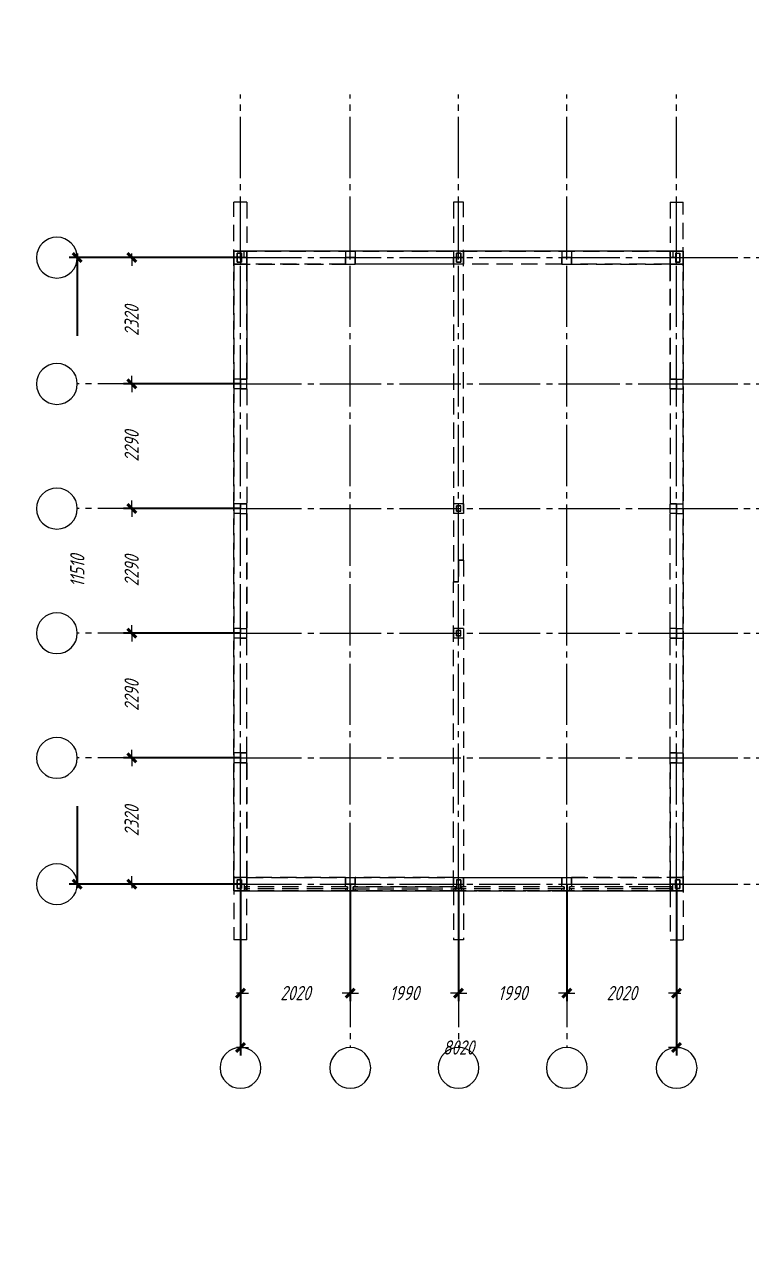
# Model space of a CAD drawing. Header units: millimetres. Extents: x 0 to 7980, y 0 to 297.
# Drawn here: x 2169.8 to 2348.2, y 0 to 297 of the extents above; entities that cross this region are included whole.
import ezdxf

# ---------------------------------------------------------------- set-up
doc = ezdxf.new("R2010")
doc.units = ezdxf.units.MM
for name, pattern in [('K5LT_AXLED', [19.5, 15, -1.5, 1.5, -1.5]), ('K5LT_BASIC', [0]), ('K5LT_DASHED', [6, 4, -2]), ('K5LT_THIN', [0])]:
    doc.linetypes.add(name, pattern=pattern)
doc.layers.add('Системный слой', color=7, linetype='Continuous')
doc.styles.add('KDIMTEXTSTYLE', font='GOST_AU.SHX', dxfattribs={"width": 0.96, "oblique": 15, "height": 5})
doc.styles.add('KTEXTSTYLE', font='GOST_AU.SHX', dxfattribs={"width": 0.96, "height": 5})
doc.dimstyles.new('KDIMSTYLE (0.01)', dxfattribs={"dimtxt": 5, "dimasz": 1, "dimexe": 2, "dimexo": 0, "dimgap": 1, "dimtad": 1, "dimlfac": 75, "dimtxsty": 'KDIMTEXTSTYLE', "dimsah": 1, "dimcen": 0, "dimdle": 1, "dimadec": 0, "dimazin": 0, "dimtfac": 0.667, "dimtmove": 0, "dimatfit": 3, "dimfxl": 0, "dimtvp": 1, "dimtolj": 1, "dimtzin": 0, "dimarcsym": 0})

# ---------------------------------------------------------------- blocks, each defined once
blk = doc.blocks.new('U60')
at = {"layer": 'Системный слой', "color": 30, "linetype": 'K5LT_AXLED', "lineweight": 18}
for p, q in [((2202.814154856354, 86.36095628591309), (2182.814154856354, 86.36095628591309)), ((2222.814154856354, 86.36095628591309), (2202.814154856354, 86.36095628591309)), ((2222.814154856354, 86.36095628591309), (2329.747488189688, 86.36095628591309)), ((2329.747488189688, 86.36095628591309), (2369.747488189688, 86.36095628591309))]:
    blk.add_line(p, q, dxfattribs=at)
at = {"layer": 'Системный слой', "color": 7, "linetype": 'K5LT_THIN', "lineweight": 18}
blk.add_arc((2177.814154856354, 86.36095628591309), 5, 0, 359.999994270422, dxfattribs=at)
blk = doc.blocks.new('U61')
at = {"layer": 'Системный слой', "color": 30, "linetype": 'K5LT_AXLED', "lineweight": 18}
for p, q in [((2202.814154856354, 117.2942896192464), (2182.814154856354, 117.2942896192464)), ((2222.814154856354, 117.2942896192464), (2202.814154856354, 117.2942896192464)), ((2222.814154856354, 117.2942896192464), (2329.747488189688, 117.2942896192464)), ((2329.747488189688, 117.2942896192464), (2369.747488189688, 117.2942896192464))]:
    blk.add_line(p, q, dxfattribs=at)
at = {"layer": 'Системный слой', "color": 7, "linetype": 'K5LT_THIN', "lineweight": 18}
blk.add_arc((2177.814154856354, 117.2942896192464), 5, 0, 359.999994270422, dxfattribs=at)
blk = doc.blocks.new('U62')
at = {"layer": 'Системный слой', "color": 30, "linetype": 'K5LT_AXLED', "lineweight": 18}
for p, q in [((2202.814154856354, 147.8276229525798), (2182.814154856354, 147.8276229525798)), ((2222.814154856354, 147.8276229525798), (2202.814154856354, 147.8276229525798)), ((2222.814154856354, 147.8276229525798), (2329.747488189688, 147.8276229525798)), ((2329.747488189688, 147.8276229525798), (2369.747488189688, 147.8276229525798))]:
    blk.add_line(p, q, dxfattribs=at)
at = {"layer": 'Системный слой', "color": 7, "linetype": 'K5LT_THIN', "lineweight": 18}
blk.add_arc((2177.814154856354, 147.8276229525797), 5, 0, 359.999994270422, dxfattribs=at)
blk = doc.blocks.new('U63')
at = {"layer": 'Системный слой', "color": 30, "linetype": 'K5LT_AXLED', "lineweight": 18}
for p, q in [((2202.814154856354, 178.3609562859131), (2182.814154856354, 178.3609562859131)), ((2222.814154856354, 178.3609562859131), (2202.814154856354, 178.3609562859131)), ((2222.814154856354, 178.3609562859131), (2329.747488189688, 178.3609562859131)), ((2329.747488189688, 178.3609562859131), (2369.747488189688, 178.3609562859131))]:
    blk.add_line(p, q, dxfattribs=at)
at = {"layer": 'Системный слой', "color": 7, "linetype": 'K5LT_THIN', "lineweight": 18}
blk.add_arc((2177.814154856354, 178.3609562859131), 5, 0, 359.999994270422, dxfattribs=at)
blk = doc.blocks.new('U64')
at = {"layer": 'Системный слой', "color": 30, "linetype": 'K5LT_AXLED', "lineweight": 18}
for p, q in [((2202.814154856354, 208.8942896192464), (2182.814154856354, 208.8942896192464)), ((2222.814154856354, 208.8942896192464), (2202.814154856354, 208.8942896192464)), ((2222.814154856354, 208.8942896192464), (2329.747488189688, 208.8942896192464)), ((2329.747488189688, 208.8942896192464), (2369.747488189688, 208.8942896192464))]:
    blk.add_line(p, q, dxfattribs=at)
at = {"layer": 'Системный слой', "color": 7, "linetype": 'K5LT_THIN', "lineweight": 18}
blk.add_arc((2177.814154856354, 208.8942896192464), 5, 0, 359.999994270422, dxfattribs=at)
blk = doc.blocks.new('U65')
at = {"layer": 'Системный слой', "color": 30, "linetype": 'K5LT_AXLED', "lineweight": 18}
for p, q in [((2202.814154856354, 239.8276229525798), (2182.814154856354, 239.8276229525798)), ((2222.814154856354, 239.8276229525798), (2202.814154856354, 239.8276229525798)), ((2222.814154856354, 239.8276229525798), (2329.747488189688, 239.8276229525798)), ((2329.747488189688, 239.8276229525798), (2369.747488189688, 239.8276229525798))]:
    blk.add_line(p, q, dxfattribs=at)
at = {"layer": 'Системный слой', "color": 7, "linetype": 'K5LT_THIN', "lineweight": 18}
blk.add_arc((2177.814154856354, 239.8276229525797), 5, 0, 359.999994270422, dxfattribs=at)
blk = doc.blocks.new('U66')
at = {"layer": 'Системный слой', "color": 30, "linetype": 'K5LT_AXLED', "lineweight": 18}
for p, q in [((2222.814154856354, 239.8276229525798), (2222.814154856354, 279.8276229525798)), ((2222.814154856354, 86.36095628591309), (2222.814154856354, 239.8276229525798)), ((2222.814154856354, 86.36095628591309), (2222.814154856354, 66.36095628591308)), ((2222.814154856354, 66.36095628591308), (2222.814154856354, 46.36095628591308))]:
    blk.add_line(p, q, dxfattribs=at)
at = {"layer": 'Системный слой', "color": 7, "linetype": 'K5LT_THIN', "lineweight": 18}
blk.add_arc((2222.814154856354, 41.36095628591308), 5, 0, 359.999994270422, dxfattribs=at)
blk = doc.blocks.new('U67')
at = {"layer": 'Системный слой', "color": 30, "linetype": 'K5LT_AXLED', "lineweight": 18}
for p, q in [((2249.747488189688, 239.8276229525798), (2249.747488189688, 279.8276229525798)), ((2249.747488189688, 86.36095628591309), (2249.747488189688, 239.8276229525798)), ((2249.747488189688, 86.36095628591309), (2249.747488189688, 66.36095628591308)), ((2249.747488189688, 66.36095628591308), (2249.747488189688, 46.36095628591308))]:
    blk.add_line(p, q, dxfattribs=at)
at = {"layer": 'Системный слой', "color": 7, "linetype": 'K5LT_THIN', "lineweight": 18}
blk.add_arc((2249.747488189687, 41.36095628591308), 5, 0, 359.999994270422, dxfattribs=at)
blk = doc.blocks.new('U68')
at = {"layer": 'Системный слой', "color": 30, "linetype": 'K5LT_AXLED', "lineweight": 18}
for p, q in [((2276.280821523021, 239.8276229525798), (2276.280821523021, 279.8276229525798)), ((2276.280821523021, 86.36095628591309), (2276.280821523021, 239.8276229525798)), ((2276.280821523021, 86.36095628591309), (2276.280821523021, 66.36095628591308)), ((2276.280821523021, 66.36095628591308), (2276.280821523021, 46.36095628591308))]:
    blk.add_line(p, q, dxfattribs=at)
at = {"layer": 'Системный слой', "color": 7, "linetype": 'K5LT_THIN', "lineweight": 18}
blk.add_arc((2276.280821523021, 41.36095628591308), 5, 0, 359.999994270422, dxfattribs=at)
blk = doc.blocks.new('U69')
at = {"layer": 'Системный слой', "color": 30, "linetype": 'K5LT_AXLED', "lineweight": 18}
for p, q in [((2302.814154856354, 239.8276229525798), (2302.814154856354, 279.8276229525798)), ((2302.814154856354, 86.36095628591309), (2302.814154856354, 239.8276229525798)), ((2302.814154856354, 86.36095628591309), (2302.814154856354, 66.36095628591308)), ((2302.814154856354, 66.36095628591308), (2302.814154856354, 46.36095628591308))]:
    blk.add_line(p, q, dxfattribs=at)
at = {"layer": 'Системный слой', "color": 7, "linetype": 'K5LT_THIN', "lineweight": 18}
blk.add_arc((2302.814154856354, 41.36095628591308), 5, 0, 359.999994270422, dxfattribs=at)
blk = doc.blocks.new('U70')
at = {"layer": 'Системный слой', "color": 30, "linetype": 'K5LT_AXLED', "lineweight": 18}
for p, q in [((2329.747488189688, 239.8276229525798), (2329.747488189688, 279.8276229525798)), ((2329.747488189688, 86.36095628591309), (2329.747488189688, 239.8276229525798)), ((2329.747488189688, 86.36095628591309), (2329.747488189688, 66.36095628591308)), ((2329.747488189688, 66.36095628591308), (2329.747488189688, 46.36095628591308))]:
    blk.add_line(p, q, dxfattribs=at)
at = {"layer": 'Системный слой', "color": 7, "linetype": 'K5LT_THIN', "lineweight": 18}
blk.add_arc((2329.747488189687, 41.36095628591308), 5, 0, 359.999994270422, dxfattribs=at)
blk = doc.blocks.new('U59')
at = {"layer": 'Системный слой'}
for name in ['U66', 'U67', 'U68', 'U69', 'U70', 'U65', 'U64', 'U63', 'U62', 'U61', 'U60']:
    blk.add_blockref(name, (0, 0), dxfattribs=at)
blk = doc.blocks.new('U71')
at = {"layer": 'Системный слой', "color": 7, "linetype": 'K5LT_DASHED', "lineweight": 18}
for p, q in [((2221.214298549688, 178.3610933659128), (2221.214298549688, 241.4276558725795)), ((2224.414297829689, 241.4276489925795), (2221.214303403021, 241.4276489925795)), ((2221.214303403021, 241.4276489925795), (2221.214303403021, 238.2276545525796)), ((2224.414297829689, 241.4276489925795), (2221.214303403021, 241.4276489925795)), ((2221.214303403021, 238.2276545525796), (2221.214303403021, 241.4276489925795)), ((2331.347440309688, 241.4276420992464), (2221.214308243023, 241.4276420992464)), ((2222.014297229689, 240.8943234192463), (2222.014297229689, 238.760993605913)), ((2222.014297229689, 240.8943234192463), (2223.080962136355, 240.8943234192463)), ((2223.080964483022, 240.894320005913), (2223.080964483022, 238.7609902859129)), ((2328.147455283022, 241.4276558725795), (2224.414293269688, 241.4276558725795)), ((2224.414293269688, 241.4276558725795), (2224.414293269688, 210.094374285913)), ((2224.414297829689, 238.2276545525796), (2224.414297829689, 241.4276489925795)), ((2224.414297829689, 238.2276545525796), (2224.414297829689, 241.4276489925795)), ((2275.747541829689, 240.8943234192463), (2276.814206723022, 240.8943234192463)), ((2275.747541843022, 238.7609902859129), (2275.747541843022, 240.894320005913)), ((2276.814206723022, 238.760993605913), (2276.814206723022, 240.8943234192463)), ((2328.147450723022, 241.4276489925795), (2328.147450723022, 238.2276545525796)), ((2328.147450723022, 241.4276489925795), (2331.347445149688, 241.4276489925795)), ((2328.147450723022, 241.4276489925795), (2328.147450723022, 238.2276545525796)), ((2328.147455283022, 210.094374285913), (2328.147455283022, 241.4276558725795)), ((2328.147455283022, 241.4276558725795), (2331.347449989689, 241.4276558725795)), ((2329.480786416354, 240.8943234192463), (2330.547451323022, 240.8943234192463)), ((2329.480786416354, 240.8943234192463), (2329.480786416354, 238.760993605913)), ((2330.547451323022, 240.8943234192463), (2330.547451323022, 238.760993605913)), ((2331.347445149688, 241.4276489925795), (2331.347445149688, 238.2276545525796)), ((2331.347445149688, 238.2276545525796), (2331.347445149688, 241.4276489925795)), ((2331.347449989689, 147.8278104592463), (2331.347449989689, 241.4276558725795)), ((2224.414297829689, 238.2276545525796), (2221.214303403021, 238.2276545525796)), ((2221.214308243023, 238.2276479525797), (2248.547591616355, 238.2276479525797)), ((2224.414302389688, 238.2276479525797), (2221.214308243023, 238.2276479525797)), ((2221.214308243023, 238.2276479525797), (2221.214308243023, 178.361090685913)), ((2223.080962136355, 238.760993605913), (2222.014297229689, 238.760993605913)), ((2248.547586749689, 238.2276611525797), (2224.414293269688, 238.2276611525797)), ((2224.414302389688, 210.0943660325797), (2224.414302389688, 238.2276479525797)), ((2248.547586749689, 238.2276611525797), (2248.547586749689, 239.8276585125794)), ((2250.947587229688, 239.8276450192462), (2248.547591616355, 239.8276450192462)), ((2250.947582776355, 238.2276611525797), (2250.947582776355, 239.8276585125794)), ((2301.614165763022, 238.2276611525797), (2250.947582776355, 238.2276611525797)), ((2276.814206723022, 238.760993605913), (2275.747541829689, 238.760993605913)), ((2304.014156923022, 239.8276450192462), (2301.614161309688, 239.8276450192462)), ((2301.614165763022, 238.2276611525797), (2301.614165763022, 239.8276585125794)), ((2304.014156923022, 238.2276479525797), (2304.014156923022, 239.8276450192462)), ((2304.014156923022, 238.2276479525797), (2331.347440309688, 238.2276479525797)), ((2328.147455283022, 238.2276611525797), (2304.014161803022, 238.2276611525797)), ((2328.147446163021, 210.0943660325797), (2328.147446163021, 238.2276479525797)), ((2328.147450723022, 238.2276545525796), (2331.347445149688, 238.2276545525796)), ((2328.147450723022, 238.2276545525796), (2331.347445149688, 238.2276545525796)), ((2330.547451323022, 238.760993605913), (2329.480786416354, 238.760993605913)), ((2331.347440309688, 238.2276479525797), (2331.347440309688, 147.8278131392462)), ((2224.414302389688, 210.0943660325797), (2222.814305309688, 210.0943660325797)), ((2222.814305309688, 210.0943660325797), (2222.814305309688, 207.6943704059129)), ((2329.747452643022, 210.094374285913), (2328.147455283022, 210.094374285913)), ((2329.747443243022, 207.6943704059129), (2329.747443243022, 210.0943660325797)), ((2224.414293269688, 207.6943782592463), (2222.814295909688, 207.6943782592463)), ((2224.414293269688, 207.6943782592463), (2224.414293269688, 179.5610913792461)), ((2329.747443243022, 207.6943704059129), (2328.147446163021, 207.6943704059129)), ((2328.147455283022, 207.6943782592463), (2328.147455283022, 179.5610913792461)), ((2221.214298549688, 178.3610933659128), (2221.214298549688, 84.76124795257958)), ((2222.814295909688, 178.3610933659128), (2221.214298549688, 178.3610933659128)), ((2222.814305309688, 178.361090685913), (2221.214308243023, 178.361090685913)), ((2221.214308243023, 87.96125587257974), (2221.214308243023, 178.361090685913)), ((2224.414293269688, 179.5610913792461), (2222.814295909688, 179.5610913792461)), ((2222.814295909688, 177.1610953525795), (2222.814295909688, 178.3610933659128)), ((2222.814305309688, 179.5610884859129), (2222.814305309688, 178.361090685913)), ((2329.747452643022, 179.5610913792461), (2328.147455283022, 179.5610913792461)), ((2329.747452643022, 179.5610913792461), (2329.747452643022, 177.1610953525795)), ((2222.814295909688, 177.1610953525795), (2224.414293269688, 177.1610953525795)), ((2224.414302389688, 149.0278109525795), (2224.414302389688, 177.1610928725796)), ((2329.747443243022, 177.1610928725796), (2328.147446163021, 177.1610928725796)), ((2328.147455283022, 149.0278084725796), (2328.147455283022, 177.1610953525795)), ((2222.814295909688, 146.627812445913), (2222.814295909688, 149.0278084725796)), ((2222.814305309688, 149.0278109525795), (2224.414302389688, 149.0278109525795)), ((2329.747452643022, 149.0278084725796), (2328.147455283022, 149.0278084725796)), ((2329.747452643022, 149.0278084725796), (2329.747452643022, 147.8278104592463)), ((2222.814295909688, 146.627812445913), (2224.414293269688, 146.627812445913)), ((2224.414302389688, 118.4945334192462), (2224.414302389688, 146.6278153392462)), ((2328.147455283022, 118.4945255792462), (2328.147455283022, 146.627812445913)), ((2328.147455283022, 146.627812445913), (2329.747452643022, 146.627812445913)), ((2329.747443243022, 147.8278131392462), (2331.347440309688, 147.8278131392462)), ((2329.747443243022, 146.6278153392462), (2329.747443243022, 147.8278131392462)), ((2329.747452643022, 147.8278104592463), (2331.347449989689, 147.8278104592463)), ((2331.347440309688, 87.96125587257974), (2331.347440309688, 147.8278131392462)), ((2331.347449989689, 147.8278104592463), (2331.347449989689, 84.76124795257958)), ((2222.814295909688, 116.0945295392461), (2224.414293269688, 116.0945295392461)), ((2222.814305309688, 118.4945334192462), (2224.414302389688, 118.4945334192462)), ((2222.814305309688, 118.4945334192462), (2222.814305309688, 116.0945378059129)), ((2224.414293269688, 116.0945295392461), (2224.414293269688, 85.74791299257961)), ((2224.414302389688, 87.96125587257974), (2224.414302389688, 116.0945378059129)), ((2328.147446163021, 116.0945378059129), (2328.147446163021, 87.96125587257974)), ((2328.147455283022, 118.4945255792462), (2329.747452643022, 118.4945255792462)), ((2328.147455283022, 85.74791299257961), (2328.147455283022, 116.0945295392461)), ((2328.147455283022, 116.0945295392461), (2329.747452643022, 116.0945295392461)), ((2329.747443243022, 116.0945378059129), (2329.747443243022, 118.4945334192462)), ((2224.414297829689, 87.96124927257955), (2221.214303403021, 87.96124927257955)), ((2221.214303403021, 84.76125484591302), (2221.214303403021, 87.96124927257955)), ((2224.414297829689, 87.96124927257955), (2221.214303403021, 87.96124927257955)), ((2221.214303403021, 87.96124927257955), (2221.214303403021, 84.76125484591302)), ((2248.547591616355, 87.96125587257974), (2221.214308243023, 87.96125587257974)), ((2222.014297229689, 87.42791021924612), (2223.080962136355, 87.42791021924612)), ((2222.014297229689, 87.42791021924612), (2222.014297229689, 85.29458040591281)), ((2223.080962136355, 87.42791021924612), (2223.080962136355, 85.29458040591281)), ((2224.414293269688, 85.74791299257961), (2224.414293269688, 87.96124267257974)), ((2224.414293269688, 87.96124267257974), (2248.547586749689, 87.96124267257974)), ((2224.414297829689, 84.76125484591302), (2224.414297829689, 87.96124927257955)), ((2224.414297829689, 87.96124927257955), (2224.414297829689, 84.76125484591302)), ((2248.547591616355, 87.96125587257974), (2248.547591616355, 86.36125880591291)), ((2248.547591616355, 86.36125880591291), (2250.947587229688, 86.36125880591291)), ((2250.947582776355, 87.96124267257974), (2301.614165763022, 87.96124267257974)), ((2250.947582776355, 87.96124267257974), (2250.947582776355, 86.36124531257967)), ((2275.747541829689, 87.42791021924612), (2275.747541829689, 85.29458040591281)), ((2275.747541829689, 87.42791021924612), (2276.814206723022, 87.42791021924612)), ((2276.814206709689, 87.42791353924618), (2276.814206709689, 85.29458381924614)), ((2301.614161309688, 86.36125880591291), (2304.014156923022, 86.36125880591291)), ((2301.614165763022, 87.96124267257974), (2301.614165763022, 86.36124531257967)), ((2331.347440309688, 87.96125587257974), (2304.014156923022, 87.96125587257974)), ((2304.014161803022, 87.96124267257974), (2328.147455283022, 87.96124267257974)), ((2304.014161803022, 87.96124267257974), (2304.014161803022, 86.36124531257967)), ((2328.147446163021, 87.96125587257974), (2331.347440309688, 87.96125587257974)), ((2328.147450723022, 87.96124927257955), (2328.147450723022, 84.76125484591302)), ((2328.147450723022, 87.96124927257955), (2331.347445149688, 87.96124927257955)), ((2328.147450723022, 87.96124927257955), (2328.147450723022, 84.76125484591302)), ((2328.147455283022, 85.74791299257961), (2328.147455283022, 87.96124267257974)), ((2329.480784069689, 85.29458381924614), (2329.480784069689, 87.42791353924618)), ((2329.480786416354, 87.42791021924612), (2330.547451323022, 87.42791021924612)), ((2330.547451323022, 85.29458040591281), (2330.547451323022, 87.42791021924612)), ((2331.347445149688, 84.76125484591302), (2331.347445149688, 87.96124927257955)), ((2331.347445149688, 87.96124927257955), (2331.347445149688, 84.76125484591302)), ((2223.880960816356, 84.76124795257958), (2221.214298549688, 84.76124795257958)), ((2224.414297829689, 84.76125484591302), (2221.214303403021, 84.76125484591302)), ((2224.414297829689, 84.76125484591302), (2221.214303403021, 84.76125484591302)), ((2221.214308243023, 84.76126172591302), (2331.347440309688, 84.76126172591302)), ((2223.080962136355, 85.29458040591281), (2222.014297229689, 85.29458040591281)), ((2223.880960816356, 84.76124795257958), (2223.880960816356, 85.74791299257961)), ((2223.880962349688, 85.74791525924608), (2224.414294789689, 85.74791525924608)), ((2223.880962349688, 84.76125024591292), (2224.414294789689, 84.76125024591292)), ((2224.414294789689, 84.76125024591292), (2224.414294789689, 85.74791525924608)), ((2249.080919989688, 85.74791525924608), (2224.414294789689, 85.74791525924608)), ((2224.414294789689, 84.76125024591292), (2224.414294789689, 85.74791525924608)), ((2224.414294789689, 84.76125024591292), (2249.080919989688, 84.76125024591292)), ((2249.080919203022, 84.76124795257958), (2250.414250323022, 84.76124795257958)), ((2249.080919989688, 84.76125024591292), (2249.080919989688, 85.74791525924608)), ((2275.614208723022, 85.74791525924608), (2250.414251083022, 85.74791525924608)), ((2250.414251083022, 85.74791525924608), (2250.414251083022, 84.76125024591292)), ((2275.614208723022, 84.76125024591292), (2250.414251083022, 84.76125024591292)), ((2275.614208723022, 84.76125024591292), (2275.614208723022, 85.74791525924608)), ((2276.947539843022, 84.76124795257958), (2275.614208709689, 84.76124795257958)), ((2276.814206723022, 85.29458040591281), (2275.747541829689, 85.29458040591281)), ((2302.147497469689, 85.74791525924608), (2276.947539816355, 85.74791525924608)), ((2276.947539816355, 85.74791525924608), (2276.947539816355, 84.76125024591292)), ((2302.147497469689, 84.76125024591292), (2276.947539816355, 84.76125024591292)), ((2302.147497469689, 84.76125024591292), (2302.147497469689, 85.74791525924608)), ((2302.147498216355, 84.76124795257958), (2303.480829349689, 84.76124795257958)), ((2303.480828549689, 84.76125024591292), (2303.480828549689, 85.74791525924608)), ((2328.147453763022, 85.74791525924608), (2303.480828549689, 85.74791525924608)), ((2303.480828549689, 84.76125024591292), (2328.147453763022, 84.76125024591292)), ((2328.147450723022, 84.76125484591302), (2331.347445149688, 84.76125484591302)), ((2328.147450723022, 84.76125484591302), (2331.347445149688, 84.76125484591302)), ((2328.147453763022, 84.76125024591292), (2328.147453763022, 85.74791525924608)), ((2328.147453763022, 84.76125024591292), (2328.147453763022, 85.74791525924608)), ((2328.680786203021, 84.76125024591292), (2328.147453763022, 84.76125024591292)), ((2328.680787736355, 85.74791299257961), (2328.147455283022, 85.74791299257961)), ((2328.680786203021, 84.76125024591292), (2328.680786203021, 85.74791525924608)), ((2328.680787736355, 84.76124795257958), (2331.347449989689, 84.76124795257958)), ((2330.547451323022, 85.29458040591281), (2329.480786416354, 85.29458040591281))]:
    blk.add_line(p, q, dxfattribs=at)
blk = doc.blocks.new('U72')
at = {"layer": 'Системный слой', "color": 7, "linetype": 'K5LT_DASHED', "lineweight": 18}
for p, q in [((2221.214154763021, 241.4276316725797), (2224.414154949688, 241.4276316725797)), ((2221.214154763021, 241.4276316725797), (2221.214154763021, 238.2276314992464)), ((2222.014246883021, 238.7608364725797), (2222.014246883021, 240.8941663125797)), ((2223.080911803022, 240.8941663125797), (2222.014246883021, 240.8941663125797)), ((2223.080914149688, 238.760833125913), (2223.080914149688, 240.8941628725797)), ((2224.414144856355, 241.4276469125797), (2223.738093949688, 241.4276455525797)), ((2223.738093949688, 239.8276451792464), (2223.738093949688, 241.4276455525797)), ((2224.414154949688, 239.8276315792463), (2224.414154949688, 241.4276316725797)), ((2224.414242949688, 241.4274987659131), (2224.414242949688, 238.2275040192465)), ((2250.947489776354, 241.4276316725797), (2248.547489629688, 241.4276316725797)), ((2248.547536696355, 241.4274987659131), (2248.547536696355, 239.8275013925797)), ((2250.947489776354, 241.4276316725797), (2250.947489776354, 239.8276371792464)), ((2275.080824243021, 241.4276455525797), (2275.080824243021, 239.8276507792464)), ((2277.480822563021, 241.4274987659131), (2275.080826496355, 241.4274987659131)), ((2275.080826496355, 241.4274987659131), (2275.080826496355, 238.2275040192465)), ((2275.747492069688, 240.8941663125797), (2275.747492069688, 238.7608364725797)), ((2275.747492069688, 240.8941663125797), (2276.814156989688, 240.8941663125797)), ((2276.814156989688, 240.8941663125797), (2276.814156989688, 238.7608364725797)), ((2277.480822563021, 241.4274987659131), (2277.480822563021, 238.2275040192465)), ((2277.480824816355, 241.4276455525797), (2277.480824816355, 239.8276507792464)), ((2301.614116309688, 241.4274987659131), (2301.614116309688, 239.8275013925797)), ((2304.014159429688, 241.4276316725797), (2301.614159283021, 241.4276316725797)), ((2304.014159429688, 241.4276316725797), (2304.014159429688, 239.8276371792464)), ((2328.147406109688, 241.4274987659131), (2328.147406109688, 238.2275040192465)), ((2328.147406109688, 241.4274987659131), (2331.347400869688, 241.4274987659131)), ((2328.147504203021, 241.4276469125797), (2328.823555109688, 241.4276455525797)), ((2328.147504203021, 241.4276469125797), (2328.147504203021, 239.8276465125797)), ((2328.823555109688, 241.4276455525797), (2328.823555109688, 239.8276451792464)), ((2329.480737256355, 240.8941663125797), (2329.480737256355, 238.7608364725797)), ((2329.480737256355, 240.8941663125797), (2330.547402176355, 240.8941663125797)), ((2330.547402176355, 238.7608364725797), (2330.547402176355, 240.8941663125797)), ((2331.347494296355, 241.4276316725797), (2331.347494296355, 238.2276314992464)), ((2221.214136043021, 239.8276576725797), (2224.414133029688, 239.8276640059131)), ((2221.214136043021, 238.2276570459131), (2224.414133029688, 238.227663245913)), ((2222.814145389688, 239.8276451792464), (2221.214145016354, 239.8276451792464)), ((2221.214145016354, 239.8276451792464), (2221.214145016354, 238.227644805913)), ((2221.214145016354, 238.227644805913), (2222.814145389688, 238.227644805913)), ((2222.014246883021, 238.7608364725797), (2223.080911803022, 238.7608364725797)), ((2224.414154949688, 239.8276315792463), (2222.814154856354, 239.8276315792463)), ((2222.814154856354, 239.8276315792463), (2222.814154856354, 238.2276314992464)), ((2224.414144856355, 239.8276465125797), (2223.738093949688, 239.8276451792464)), ((2224.414133029688, 239.8276640059131), (2224.414133029688, 238.227663245913)), ((2248.547460643021, 239.8277118059131), (2248.547460643021, 238.2277100459131)), ((2250.947467496354, 239.8276990592464), (2248.547466963021, 239.8276943125796)), ((2248.547541603021, 238.2274907125797), (2250.947537243022, 238.2274907125797)), ((2250.947461723022, 239.8277165659131), (2250.947461723022, 238.2277146992463)), ((2277.480824603022, 239.8276371792464), (2275.080824456355, 239.8276371792464)), ((2277.480822563021, 238.2275040192465), (2275.080826496355, 238.2275040192465)), ((2275.747492069688, 238.7608364725797), (2276.814156989688, 238.7608364725797)), ((2301.614111816355, 238.2274907125797), (2304.014107456354, 238.2274907125797)), ((2301.614187336354, 239.8277165659131), (2304.014188416355, 239.8277118059131)), ((2301.614187336354, 239.8277165659131), (2301.614187336354, 238.2277146992463)), ((2304.014188416355, 239.8277118059131), (2304.014188416355, 238.2277100459131)), ((2328.147494109688, 239.8276315792463), (2329.747494203021, 239.8276315792463)), ((2328.823555109688, 239.8276451792464), (2328.147503296355, 239.8276451792464)), ((2328.147516029688, 239.8276640059131), (2331.347513016355, 239.8276576725797)), ((2328.147516029688, 239.8276640059131), (2328.147516029688, 238.227663245913)), ((2331.347513016355, 238.2276570459131), (2328.147516029688, 238.227663245913)), ((2329.480737256355, 238.7608364725797), (2330.547402176355, 238.7608364725797)), ((2329.747503669688, 238.227644805913), (2329.747503669688, 239.8276451792464)), ((2329.747503669688, 239.8276451792464), (2331.347504043021, 239.8276451792464)), ((2331.347504043021, 238.227644805913), (2329.747503669688, 238.227644805913)), ((2331.347504043021, 238.227644805913), (2331.347504043021, 239.8276451792464)), ((2222.814245576355, 210.0942168325797), (2221.214248189688, 210.0942168325797)), ((2221.214248189688, 210.0942168325797), (2221.214248189688, 207.6942207792464)), ((2222.814245576355, 207.6942207792464), (2222.814245576355, 210.0942168325797)), ((2222.814255043021, 210.0942085125798), (2224.414252136355, 210.0942085125798)), ((2224.414145763021, 207.6943043392464), (2224.414145763021, 210.0943048992464)), ((2329.747394016355, 210.0942085125798), (2328.147396923021, 210.0942085125798)), ((2328.147503296355, 207.6943043392464), (2328.147503296355, 210.0943048992464)), ((2329.747403483022, 210.0942168325797), (2329.747403483022, 207.6942207792464)), ((2329.747403483022, 210.0942168325797), (2331.347400869688, 210.0942168325797)), ((2331.347400869688, 207.6942207792464), (2331.347400869688, 210.0942168325797)), ((2222.814245576355, 207.6942207792464), (2221.214248189688, 207.6942207792464)), ((2222.814255043021, 207.6942128725798), (2224.414252136355, 207.6942128725798)), ((2329.747394016355, 207.6942128725798), (2328.147396923021, 207.6942128725798)), ((2329.747403483022, 207.6942207792464), (2331.347400869688, 207.6942207792464)), ((2222.814245576355, 179.5609335925797), (2221.214248189688, 179.5609335925797)), ((2221.214248189688, 179.5609335925797), (2221.214248189688, 177.1609375259131)), ((2222.814245576355, 177.1609375259131), (2222.814245576355, 179.5609335925797)), ((2222.814255043021, 179.5609306725797), (2224.414252136355, 179.5609306725797)), ((2224.414145763021, 177.160963885913), (2224.414145763021, 179.560964445913)), ((2277.480826269688, 179.5609844192464), (2275.080822789688, 179.5609844192464)), ((2275.080822789688, 179.5609844192464), (2275.080822789688, 177.1609809525798)), ((2275.747490429688, 177.6943150592464), (2275.747490429688, 179.0276503125797)), ((2275.747490429688, 179.0276503125797), (2276.814158629688, 179.0276503125797)), ((2276.814158629688, 177.6943150592464), (2276.814158629688, 179.0276503125797)), ((2277.480826269688, 179.5609844192464), (2277.480826269688, 177.1609809525798)), ((2329.747394016355, 179.5609306725797), (2328.147396923021, 179.5609306725797)), ((2328.147503296355, 177.160963885913), (2328.147503296355, 179.560964445913)), ((2329.747403483022, 179.5609335925797), (2329.747403483022, 177.1609375259131)), ((2329.747403483022, 179.5609335925797), (2331.347400869688, 179.5609335925797)), ((2331.347400869688, 177.1609375259131), (2331.347400869688, 179.5609335925797)), ((2222.814245576355, 177.1609375259131), (2221.214248189688, 177.1609375259131)), ((2222.814255043021, 177.1609350325797), (2224.414252136355, 177.1609350325797)), ((2277.480826269688, 177.1609809525798), (2275.080822789688, 177.1609809525798)), ((2275.747490429688, 177.6943150592464), (2276.814158629688, 177.6943150592464)), ((2329.747394016355, 177.1609350325797), (2328.147396923021, 177.1609350325797)), ((2329.747403483022, 177.1609375259131), (2331.347400869688, 177.1609375259131)), ((2222.814245576355, 149.0276503392464), (2221.214248189688, 149.0276503392464)), ((2221.214248189688, 149.0276503392464), (2221.214248189688, 146.627654285913)), ((2222.814245576355, 146.627654285913), (2222.814245576355, 149.0276503392464)), ((2222.814255043021, 149.0276528325797), (2224.414252136355, 149.0276528325797)), ((2224.414145763021, 146.6276234192464), (2224.414145763021, 149.0276239792464)), ((2277.480826269688, 149.0276069259131), (2275.080822789688, 149.0276069259131)), ((2275.080822789688, 149.0276069259131), (2275.080822789688, 146.6276034459131)), ((2277.480826269688, 149.0276069259131), (2277.480826269688, 146.6276034459131)), ((2329.747394016355, 149.0276528325797), (2328.147396923021, 149.0276528325797)), ((2328.147503296355, 146.6276234192464), (2328.147503296355, 149.0276239792464)), ((2329.747403483022, 149.0276503392464), (2329.747403483022, 146.627654285913)), ((2329.747403483022, 149.0276503392464), (2331.347400869688, 149.0276503392464)), ((2331.347400869688, 146.627654285913), (2331.347400869688, 149.0276503392464)), ((2222.814245576355, 146.627654285913), (2221.214248189688, 146.627654285913)), ((2222.814255043021, 146.6276571925797), (2224.414252136355, 146.6276571925797)), ((2277.480826269688, 146.6276034459131), (2275.080822789688, 146.6276034459131)), ((2275.747490429688, 147.1609375525797), (2275.747490429688, 148.4942728192464)), ((2275.747490429688, 148.4942728192464), (2276.814158629688, 148.4942728192464)), ((2275.747490429688, 147.1609375525797), (2276.814158629688, 147.1609375525797)), ((2276.814158629688, 147.1609375525797), (2276.814158629688, 148.4942728192464)), ((2329.747394016355, 146.6276571925797), (2328.147396923021, 146.6276571925797)), ((2329.747403483022, 146.627654285913), (2331.347400869688, 146.627654285913)), ((2222.814245576355, 118.4943670992463), (2221.214248189688, 118.4943670992463)), ((2221.214248189688, 118.4943670992463), (2221.214248189688, 116.0943710325798)), ((2222.814245576355, 116.0943710325798), (2221.214248189688, 116.0943710325798)), ((2222.814245576355, 116.0943710325798), (2222.814245576355, 118.4943670992463)), ((2222.814255043021, 118.4943749925797), (2224.414252136355, 118.4943749925797)), ((2222.814255043021, 116.0943793525797), (2224.414252136355, 116.0943793525797)), ((2224.414145763021, 116.0942829659131), (2224.414145763021, 118.4942835259131)), ((2329.747394016355, 118.4943749925797), (2328.147396923021, 118.4943749925797)), ((2329.747394016355, 116.0943793525797), (2328.147396923021, 116.0943793525797)), ((2328.147503296355, 116.0942829659131), (2328.147503296355, 118.4942835259131)), ((2329.747403483022, 118.4943670992463), (2329.747403483022, 116.0943710325798)), ((2329.747403483022, 118.4943670992463), (2331.347400869688, 118.4943670992463)), ((2329.747403483022, 116.0943710325798), (2331.347400869688, 116.0943710325798)), ((2331.347400869688, 116.0943710325798), (2331.347400869688, 118.4943670992463)), ((2221.214136043021, 86.36093019257974), (2221.214136043021, 87.96093083257968)), ((2224.414133029688, 86.3609238592464), (2221.214136043021, 86.36093019257974)), ((2221.214145016354, 87.96094307257974), (2222.814145389688, 87.96094307257974)), ((2221.214145016354, 86.36094269924638), (2222.814145389688, 86.36094269924638)), ((2221.214154763021, 84.76095619257973), (2221.214154763021, 87.96095637924635)), ((2224.414242949688, 87.9610838459131), (2221.214248189688, 87.9610838459131)), ((2222.014246883021, 85.29442156591303), (2222.014246883021, 87.42775139257968)), ((2223.080911803022, 87.42775139257968), (2222.014246883021, 87.42775139257968)), ((2222.814145389688, 86.36094269924638), (2222.814145389688, 87.96094307257974)), ((2222.814154856354, 86.36095628591309), (2224.414154949688, 86.36095628591309)), ((2223.080914149688, 85.29442500591303), (2223.080914149688, 87.42775473924641)), ((2224.414144856355, 86.36094135257974), (2223.738093949688, 86.36094269924638)), ((2223.738093949688, 86.36094269924638), (2223.738093949688, 84.76094232591302)), ((2224.414133029688, 86.3609238592464), (2224.414133029688, 87.96092461924637)), ((2224.414144856355, 86.36094135257974), (2224.414144856355, 85.74760787257969)), ((2224.414242949688, 85.74775415257973), (2224.414242949688, 87.9610838459131)), ((2248.547460643021, 86.36087605924642), (2248.547460643021, 87.96087781924633)), ((2248.547460643021, 87.96087781924633), (2250.947461723022, 87.96087316591309)), ((2250.947461723022, 86.3608713125797), (2248.547460643021, 86.36087605924642)), ((2248.547489629688, 85.74762291257974), (2248.547489629688, 86.36096188591304)), ((2250.947461723022, 86.3608713125797), (2250.947461723022, 87.96087316591309)), ((2250.947489776354, 85.74762291257974), (2250.947489776354, 86.36096188591304)), ((2275.080822789688, 87.96085191257973), (2277.480826269688, 87.96085191257973)), ((2275.080824456355, 85.74762291257974), (2275.080824456355, 86.36096188591304)), ((2275.080824456355, 86.36096188591304), (2277.480824603022, 86.36096188591304)), ((2275.080826496355, 85.74775415257973), (2275.080826496355, 87.9610838459131)), ((2275.747492069688, 87.42775139257968), (2276.814156989688, 87.42775139257968)), ((2275.747492069688, 87.42775139257968), (2275.747492069688, 85.29442156591303)), ((2276.814156963022, 85.29442500591303), (2276.814156963022, 87.42775473924641)), ((2277.480822563021, 85.74775415257973), (2277.480822563021, 87.9610838459131)), ((2277.480824603022, 85.74762291257974), (2277.480824603022, 86.36096188591304)), ((2301.614163776354, 85.74760921924643), (2301.614163776354, 86.3609482859131)), ((2301.614181563021, 86.36088880591304), (2304.014182096355, 86.36089355257975)), ((2301.614187336354, 87.96087316591309), (2304.014188416355, 87.96087781924633)), ((2301.614187336354, 86.3608713125797), (2301.614187336354, 87.96087316591309)), ((2304.014182096355, 86.36089355257975), (2304.014182096355, 85.747559685913)), ((2304.014188416355, 86.36087605924642), (2304.014188416355, 87.96087781924633)), ((2328.147406109688, 85.74775415257973), (2328.147406109688, 87.9610838459131)), ((2328.147494109688, 85.74762291257974), (2328.147494109688, 86.36095628591309)), ((2328.147494109688, 86.36095628591309), (2329.747494203021, 86.36095628591309)), ((2328.147503296355, 86.36094269924638), (2328.823555109688, 86.36094269924638)), ((2328.147516029688, 87.96092461924637), (2331.347513016355, 87.96093083257968)), ((2328.147516029688, 86.3609238592464), (2328.147516029688, 87.96092461924637)), ((2328.147516029688, 86.3609238592464), (2331.347513016355, 86.36093019257974)), ((2328.823555109688, 84.76094232591302), (2328.823555109688, 86.36094269924638)), ((2330.547402176355, 87.42775139257968), (2329.480737256355, 87.42775139257968)), ((2329.480737256355, 87.42775139257968), (2329.480737256355, 85.29442156591303)), ((2331.347504043021, 87.96094307257974), (2329.747503669688, 87.96094307257974)), ((2329.747503669688, 86.36094269924638), (2329.747503669688, 87.96094307257974)), ((2331.347504043021, 86.36094269924638), (2329.747503669688, 86.36094269924638)), ((2330.547402176355, 87.42775139257968), (2330.547402176355, 85.29442156591303)), ((2331.347494296355, 84.76095619257973), (2331.347494296355, 87.96095637924635)), ((2331.347504043021, 87.96094307257974), (2331.347504043021, 86.36094269924638)), ((2224.414242949688, 84.76108909924636), (2221.214248189688, 84.76108909924636)), ((2222.014246883021, 85.29442156591303), (2223.080911803022, 85.29442156591303)), ((2224.414144856355, 84.7609409525797), (2223.738093949688, 84.76094232591302)), ((2224.414144856355, 85.74760787257969), (2223.880812109688, 85.74760892591308)), ((2223.880812296355, 85.21427575257971), (2223.880812296355, 85.74760921924643)), ((2224.414144856355, 85.21427440591307), (2223.880812109688, 85.21427547257971)), ((2224.414144856355, 84.7609409525797), (2224.414144856355, 85.21427440591307)), ((2249.080823003021, 85.74762291257974), (2248.547489629688, 85.74762291257974)), ((2248.547489629688, 84.76095619257973), (2250.947489776354, 84.76095619257973)), ((2249.080869149688, 85.21442168591307), (2248.547536696355, 85.21442168591307)), ((2248.547536696355, 85.21442168591307), (2248.547536696355, 84.76108909924636)), ((2249.080869149688, 85.21442168591307), (2249.080869149688, 85.74775415257973)), ((2250.414156403021, 85.21428955257973), (2250.414156403021, 85.74762291257974)), ((2250.414156403021, 85.74762291257974), (2250.947489776354, 85.74762291257974)), ((2250.414156403021, 85.21428955257973), (2250.947489776354, 85.21428955257973)), ((2250.947532749688, 85.21442168591307), (2250.947532749688, 84.76108909924636)), ((2275.080822789688, 84.76084728591304), (2277.480826269688, 84.76084728591304)), ((2275.614157829688, 85.74762291257974), (2275.080824456355, 85.74762291257974)), ((2275.614158963022, 85.21442168591307), (2275.080826496355, 85.21442168591307)), ((2275.080826496355, 85.21442168591307), (2275.080826496355, 84.76108909924636)), ((2275.614158963022, 85.21442168591307), (2275.614158963022, 85.74775415257973)), ((2275.747492096355, 85.29442500591303), (2276.814156963022, 85.29442500591303)), ((2276.947491229688, 85.21428955257973), (2276.947491229688, 85.74762291257974)), ((2276.947491229688, 85.74762291257974), (2277.480824603022, 85.74762291257974)), ((2276.947491229688, 85.21428955257973), (2277.480824603022, 85.21428955257973)), ((2277.480822563021, 85.21442168591307), (2277.480822563021, 84.76108909924636)), ((2302.147448763021, 85.21442168591307), (2301.614116309688, 85.21442168591307)), ((2302.147492656355, 85.74762291257974), (2301.614159283021, 85.74762291257974)), ((2301.614163776354, 84.76094232591302), (2301.614163776354, 85.21427575257971)), ((2301.614163776354, 84.76094232591302), (2304.014164336354, 84.76094232591302)), ((2302.147448763021, 85.21442168591307), (2302.147448763021, 85.74775415257973)), ((2303.480830883022, 85.21427575257971), (2303.480830883022, 85.74760921924643)), ((2304.014164336354, 85.74760921924643), (2303.480830883022, 85.74760921924643)), ((2304.014164336354, 85.21427575257971), (2303.480830883022, 85.21427575257971)), ((2304.014112363021, 84.76108909924636), (2304.014112363021, 85.21442168591307)), ((2328.147406109688, 85.74775415257973), (2328.680738576355, 85.74775415257973)), ((2328.147494109688, 84.76095619257973), (2328.147494109688, 85.21428955257973)), ((2331.347494296355, 84.76095619257973), (2328.147494109688, 84.76095619257973)), ((2328.147504203021, 85.21427440591307), (2328.680836949688, 85.21427547257971)), ((2328.147504203021, 84.7609409525797), (2328.823555109688, 84.76094232591302)), ((2328.680836763021, 85.74760921924643), (2328.680836763021, 85.21427575257971)), ((2329.480737256355, 85.29442156591303), (2330.547402176355, 85.29442156591303))]:
    blk.add_line(p, q, dxfattribs=at)
blk = doc.blocks.new('U73')
at = {"layer": 'Системный слой', "color": 7, "linetype": 'K5LT_DASHED', "lineweight": 18}
for p, q in [((2222.814135016355, 241.4276607259129), (2329.747503669688, 241.4276607259129)), ((2222.814144483021, 239.8276466059129), (2222.814144483021, 241.427646845913)), ((2329.747503669688, 239.8276601925796), (2329.747503669688, 241.4276607259129)), ((2222.814144483021, 239.8276466059129), (2224.414144736355, 239.8276466059129)), ((2224.414135549688, 238.2276596725797), (2224.414135549688, 239.8276601925796)), ((2248.547476843021, 238.2276596725797), (2224.414135549688, 238.2276596725797)), ((2248.547476843021, 238.2276596725797), (2248.547476843021, 239.8276601925796)), ((2248.547476843021, 239.8276601925796), (2250.947477643021, 239.8276601925796)), ((2250.947477643021, 238.2276596725797), (2250.947477643021, 239.8276601925796)), ((2275.080819163021, 238.227646365913), (2250.947482123021, 238.227646365913)), ((2275.080818949688, 239.8276601925796), (2277.480819736355, 239.8276601925796)), ((2275.080819163021, 238.227646365913), (2275.080819163021, 239.8276466059129)), ((2277.480819736355, 238.2276596725797), (2277.480819736355, 239.8276601925796)), ((2301.614161043021, 238.2276596725797), (2277.480819736355, 238.2276596725797)), ((2301.614161043021, 238.2276596725797), (2301.614161043021, 239.8276601925796)), ((2301.614161043021, 239.8276601925796), (2304.014161843021, 239.8276601925796)), ((2304.014156923021, 238.227646365913), (2304.014156923021, 239.8276466059129)), ((2304.014156923021, 238.227646365913), (2328.147493949688, 238.227646365913)), ((2328.147493949688, 238.227646365913), (2328.147493949688, 239.8276466059129)), ((2329.747503669688, 239.8276601925796), (2328.147503136355, 239.8276601925796)), ((2222.814135016355, 86.36094284591294), (2224.414135549688, 86.36094284591294)), ((2222.814135016355, 86.36094284591294), (2222.814135016355, 84.76094231257963)), ((2248.547476843021, 87.96094336591293), (2224.414135549688, 87.96094336591293)), ((2224.414144736355, 87.96095667257964), (2224.414144736355, 86.36095643257966)), ((2248.547476843021, 87.96094336591293), (2248.547476843021, 86.36094284591294)), ((2248.547481763022, 86.36095643257966), (2250.947482123021, 86.36095643257966)), ((2275.080819163021, 87.96095667257964), (2250.947482123021, 87.96095667257964)), ((2250.947482123021, 87.96095667257964), (2250.947482123021, 86.36095643257966)), ((2275.080819163021, 87.96095667257964), (2275.080819163021, 86.36095643257966)), ((2275.080819163021, 86.36095643257966), (2277.480819523022, 86.36095643257966)), ((2277.480819736355, 87.96094336591293), (2301.614161043021, 87.96094336591293)), ((2277.480819736355, 87.96094336591293), (2277.480819736355, 86.36094284591294)), ((2301.614156563021, 86.36095643257966), (2304.014156923021, 86.36095643257966)), ((2301.614161043021, 87.96094336591293), (2301.614161043021, 86.36094284591294)), ((2304.014161843021, 87.96094336591293), (2328.147503136355, 87.96094336591293)), ((2304.014161843021, 87.96094336591293), (2304.014161843021, 86.36094284591294)), ((2329.747494203022, 86.36095643257966), (2328.147493949688, 86.36095643257966)), ((2328.147503136355, 87.96094336591293), (2328.147503136355, 86.36094284591294)), ((2329.747494203022, 86.36095643257966), (2329.747494203022, 84.76095619257967)), ((2223.880802029688, 84.76094231257963), (2222.814135016355, 84.76094231257963)), ((2222.814144483021, 84.76095619257967), (2329.747494203022, 84.76095619257967)), ((2249.080811163021, 85.7476059925796), (2223.880803576355, 85.7476059925796)), ((2223.880803576355, 85.7476059925796), (2223.880803576355, 84.7609446192463)), ((2249.080811163021, 84.7609446192463), (2223.880803576355, 84.7609446192463)), ((2223.880810549688, 85.21428284591298), (2223.880810549688, 85.74761627257968)), ((2249.080814776355, 85.21428284591298), (2223.880810549688, 85.21428284591298)), ((2250.414144136355, 84.76094231257963), (2249.080810363021, 84.76094231257963)), ((2249.080811163021, 84.7609446192463), (2249.080811163021, 85.7476059925796)), ((2249.080814776355, 85.74761627257968), (2249.080814776355, 85.21428284591298)), ((2250.414144896355, 84.7609446192463), (2250.414144896355, 85.7476059925796)), ((2250.414144896355, 85.7476059925796), (2275.614152469688, 85.7476059925796)), ((2250.414144896355, 84.7609446192463), (2275.614152469688, 84.7609446192463)), ((2250.414148336355, 85.21428284591298), (2275.614152563021, 85.21428284591298)), ((2250.414148709688, 85.747617405913), (2250.414148709688, 85.21428399257964)), ((2275.614152456355, 85.74760371257959), (2275.614152456355, 84.76094231257963)), ((2275.614152456355, 84.76094231257963), (2276.947486229688, 84.76094231257963)), ((2275.614152576355, 85.21428399257964), (2275.614152576355, 85.747617405913)), ((2276.947486123021, 85.21428284591298), (2276.947486123021, 85.74761627257968)), ((2302.147493789688, 85.7476059925796), (2276.947486216355, 85.7476059925796)), ((2276.947486216355, 85.7476059925796), (2276.947486216355, 84.7609446192463)), ((2302.147490349688, 85.21428284591298), (2276.947486123021, 85.21428284591298)), ((2302.147493789688, 84.7609446192463), (2276.947486216355, 84.7609446192463)), ((2302.147490349688, 85.74761627257968), (2302.147490349688, 85.21428284591298)), ((2302.147493789688, 84.7609446192463), (2302.147493789688, 85.7476059925796)), ((2303.480828323021, 84.76094231257963), (2302.147494549688, 84.76094231257963)), ((2303.480823509688, 85.747617405913), (2303.480823509688, 85.21428399257964)), ((2328.680827376355, 85.21428399257964), (2303.480823509688, 85.21428399257964)), ((2303.480827523022, 84.7609446192463), (2303.480827523022, 85.7476059925796)), ((2328.680836656355, 85.74760371257959), (2303.480828323021, 85.74760371257959)), ((2328.680835109688, 84.7609446192463), (2303.480827523022, 84.7609446192463)), ((2328.680827376355, 85.21428399257964), (2328.680827376355, 85.747617405913)), ((2328.680836656355, 85.74760371257959), (2328.680836656355, 84.76094231257963)), ((2328.680836656355, 84.76094231257963), (2329.747503669688, 84.76094231257963))]:
    blk.add_line(p, q, dxfattribs=at)
blk = doc.blocks.new('U74')
at = {"layer": 'Системный слой', "color": 7, "linetype": 'K5LT_DASHED', "lineweight": 18}
for p, q in [((2224.414201403023, 253.4275450592461), (2221.214200923022, 253.4275450592461)), ((2221.214200923022, 147.8275344725795), (2221.214200923022, 253.4275450592461)), ((2224.414201403023, 253.4275450592461), (2224.414201403023, 241.427548819246)), ((2277.480878083022, 253.4276615259127), (2275.080873949689, 253.4276615259127)), ((2275.080873949689, 253.4276615259127), (2275.080873949689, 160.4275322325794)), ((2277.480878083022, 165.760874739246), (2277.480878083022, 253.4276615259127)), ((2328.147550629689, 253.4275450592461), (2328.147550629689, 241.427548819246)), ((2328.147550629689, 253.4275450592461), (2331.347551123022, 253.4275450592461)), ((2331.347560869689, 178.3608751925795), (2331.347560869689, 253.4275610592461)), ((2222.814201163023, 241.427548819246), (2224.414201403023, 241.427548819246)), ((2222.814201163023, 241.427548819246), (2222.814201163023, 238.2275483259128)), ((2276.814210203022, 240.8943270059128), (2275.747541843022, 240.8943270059128)), ((2275.747541843022, 240.8943270059128), (2275.747541843022, 238.7609902859128)), ((2276.814210176356, 238.7609869392461), (2276.814210176356, 240.8943235659128)), ((2328.147550629689, 241.427548819246), (2329.747550869689, 241.427548819246)), ((2329.747550869689, 238.2275483259128), (2329.747550869689, 241.427548819246)), ((2222.814191696355, 238.2275616325795), (2224.414192216356, 238.2275616325795)), ((2224.414192216356, 238.2275616325795), (2224.414192216356, 210.0942190059127)), ((2276.814210176356, 238.7609869392461), (2275.747541856356, 238.7609869392461)), ((2328.147550629689, 238.2275483259128), (2328.147550629689, 210.0942106859128)), ((2328.147550629689, 238.2275483259128), (2329.747550869689, 238.2275483259128)), ((2222.814201163023, 210.0942106859128), (2224.414201403023, 210.0942106859128)), ((2222.814201163023, 210.0942106859128), (2222.814201163023, 207.6942103125795)), ((2328.147550629689, 210.0942106859128), (2329.747550869689, 210.0942106859128)), ((2329.747550869689, 207.6942103125795), (2329.747550869689, 210.0942106859128)), ((2222.814191696355, 207.6942182192461), (2224.414192216356, 207.6942182192461)), ((2224.414192216356, 207.6942182192461), (2224.414192216356, 179.5608755925795)), ((2328.147559816356, 207.6942182192461), (2329.747560349689, 207.6942182192461)), ((2328.147559816356, 207.6942182192461), (2328.147559816356, 179.5608755925795)), ((2222.814191696355, 177.1608747925794), (2222.814191696355, 179.5608755925795)), ((2222.814201163023, 179.5608726725793), (2224.414201403023, 179.5608726725793)), ((2276.814210203022, 179.0275621125795), (2275.747541843022, 179.0275621125795)), ((2275.747541843022, 179.0275621125795), (2275.747541843022, 177.6942266592461)), ((2276.814210176356, 177.6942260192461), (2276.814210176356, 179.0275614059127)), ((2328.147550629689, 179.5608726725793), (2329.747550869689, 179.5608726725793)), ((2329.747550869689, 177.1608722992461), (2329.747550869689, 178.3608724859128)), ((2329.747550869689, 178.3608724859128), (2331.347551123022, 178.3608724859128)), ((2329.747560349689, 179.5608755925795), (2329.747560349689, 178.3608751925795)), ((2329.747560349689, 178.3608751925795), (2331.347560869689, 178.3608751925795)), ((2331.347551123022, 178.3608724859128), (2331.347551123022, 72.76086191257947)), ((2222.814191696355, 177.1608747925794), (2224.414192216356, 177.1608747925794)), ((2224.414201403023, 177.1608722992461), (2224.414201403023, 149.0275346592461)), ((2276.814210176356, 177.6942260192461), (2275.747541856356, 177.6942260192461)), ((2329.747550869689, 177.1608722992461), (2328.147550629689, 177.1608722992461)), ((2328.147559816356, 149.0275321659128), (2328.147559816356, 177.1608747925794)), ((2277.480878083022, 165.760874739246), (2276.280876016356, 165.760874739246)), ((2276.280876016356, 160.4275322325794), (2276.280876016356, 165.760874739246)), ((2276.280876016356, 165.7608742592461), (2277.480877869689, 165.7608742592461)), ((2276.280876016356, 165.7608742592461), (2276.280876016356, 160.4275326992461)), ((2277.480878083022, 165.760874739246), (2277.480878083022, 85.74740372591285)), ((2276.280876016356, 160.4275326992461), (2275.080874163022, 160.4275326992461)), ((2275.080873949689, 85.74740372591285), (2275.080873949689, 160.4275322325794)), ((2275.080873949689, 160.4275322325794), (2276.280876016356, 160.4275322325794)), ((2222.814201163023, 149.0275346592461), (2224.414201403023, 149.0275346592461)), ((2222.814201163023, 149.0275346592461), (2222.814201163023, 147.8275344725795)), ((2329.747560349689, 149.0275321659128), (2328.147559816356, 149.0275321659128)), ((2329.747560349689, 149.0275321659128), (2329.747560349689, 146.6275313792461)), ((2222.814191696355, 147.8275317659128), (2221.214191163022, 147.8275317659128)), ((2221.214191163022, 147.8275317659128), (2221.214191163022, 72.7608459125795)), ((2222.814201163023, 147.8275344725795), (2221.214200923022, 147.8275344725795)), ((2222.814191696355, 146.6275313792461), (2222.814191696355, 147.8275317659128)), ((2224.414201403023, 146.6275342859128), (2222.814201163023, 146.6275342859128)), ((2224.414192216356, 118.4941887525795), (2224.414192216356, 146.6275313792461)), ((2276.814210203022, 148.494180299246), (2275.747541843022, 148.494180299246)), ((2275.747541843022, 148.494180299246), (2275.747541843022, 147.1608448459129)), ((2276.814210176356, 147.1608455525795), (2275.747541856356, 147.1608455525795)), ((2276.814210176356, 147.1608455525795), (2276.814210176356, 148.4941809525795)), ((2329.747550869689, 146.6275342859128), (2328.147550629689, 146.6275342859128)), ((2328.147559816356, 118.4941887525795), (2328.147559816356, 146.6275313792461)), ((2224.414192216356, 118.4941887525795), (2222.814191696355, 118.4941887525795)), ((2222.814201163023, 118.4941966459128), (2222.814201163023, 116.0941962859128)), ((2224.414201403023, 116.0941962859128), (2222.814201163023, 116.0941962859128)), ((2224.414201403023, 87.96085863257953), (2224.414201403023, 116.0941962859128)), ((2329.747550869689, 116.0941962859128), (2328.147550629689, 116.0941962859128)), ((2328.147550629689, 116.0941962859128), (2328.147550629689, 87.96085863257953)), ((2329.747560349689, 118.4941887525795), (2328.147559816356, 118.4941887525795)), ((2329.747550869689, 116.0941962859128), (2329.747550869689, 118.4941966459128)), ((2224.414201403023, 87.96085863257953), (2222.814201163023, 87.96085863257953)), ((2222.814201163023, 87.96085863257953), (2222.814201163023, 84.76085815257937)), ((2276.814210203022, 87.42741667257953), (2275.747541843022, 87.42741667257953)), ((2275.747541843022, 87.42741667257953), (2275.747541843022, 85.29407995257935)), ((2276.814210176356, 85.29408339257935), (2276.814210176356, 87.42742001924606)), ((2329.747560349689, 87.96084532591283), (2328.147559816356, 87.96084532591283)), ((2329.747550869689, 84.76085815257937), (2329.747550869689, 87.96085863257953)), ((2224.414201403023, 84.76085815257937), (2222.814201163023, 84.76085815257937)), ((2224.414201403023, 72.76086191257947), (2224.414201403023, 84.76085815257937)), ((2275.614208323022, 85.7474174325795), (2275.080874163022, 85.7474174325795)), ((2275.080874163022, 85.2140832725794), (2275.080874163022, 72.76076143257941)), ((2275.614208203022, 85.21406947257948), (2275.080873949689, 85.21406947257948)), ((2275.614208203022, 85.21406947257948), (2275.614208203022, 85.74740372591285)), ((2276.814210176356, 85.29408339257935), (2275.747541856356, 85.29408339257935)), ((2276.947543709689, 85.2140832725794), (2276.947543709689, 85.7474174325795)), ((2277.480878083022, 85.74740372591285), (2276.947543829689, 85.74740372591285)), ((2277.480878083022, 85.21406947257948), (2276.947543829689, 85.21406947257948)), ((2277.480878083022, 85.21406947257948), (2277.480878083022, 72.76074543257943)), ((2329.747550869689, 84.76085815257937), (2328.147550629689, 84.76085815257937)), ((2328.147550629689, 84.76085815257937), (2328.147550629689, 72.76086191257947)), ((2224.414201403023, 72.76086191257947), (2221.214200923022, 72.76086191257947)), ((2277.480878083022, 72.76074543257943), (2275.080873949689, 72.76074543257943)), ((2328.147550629689, 72.76086191257947), (2331.347551123022, 72.76086191257947))]:
    blk.add_line(p, q, dxfattribs=at)
blk = doc.blocks.new('KDIMARROW_03')
at = {"layer": 'Системный слой', "color": 0, "linetype": 'K5LT_BASIC', "lineweight": 40}
blk.add_line((-1.060500025749207, -1.060500025749206), (1.060500025749207, 1.060500025749206), dxfattribs=at)
at = {"layer": 'Системный слой', "color": 0, "linetype": 'K5LT_THIN', "lineweight": 18}
for q in [(-1, 0), (2, -2.449293598294706e-16)]:
    blk.add_line((0, 0), q, dxfattribs=at)

msp = doc.modelspace()

# ---------------------------------------------------------------- block references
at = {"layer": 'Системный слой'}
for name in ['U59', 'U74', 'U72', 'U71', 'U73']:
    msp.add_blockref(name, (0, 0), dxfattribs=at)

# ---------------------------------------------------------------- dimensions: what is measured, and where the dimension line sits
at = {"layer": 'Системный слой', "color": 7}
for base, p1, p2, location in [((2182.814154856355, 86.36095628591312), (2222.814154856354, 239.8276229525798), (2222.814154856354, 86.3609562859131), (2182.814154856355, 163.0942896192465)), ((2196.147488189688, 208.8942896192465), (2222.814154856354, 239.8276229525798), (2222.814154856354, 208.8942896192464), (2196.147488189688, 224.3609562859131)), ((2196.147488189688, 178.3609562859131), (2222.814154856354, 208.8942896192464), (2222.814154856354, 178.3609562859131), (2196.147488189688, 193.6276229525798)), ((2196.147488189688, 147.8276229525798), (2222.814154856354, 178.3609562859131), (2222.814154856354, 147.8276229525797), (2196.147488189688, 163.0942896192465)), ((2196.147488189688, 117.2942896192465), (2222.814154856354, 147.8276229525798), (2222.814154856354, 117.2942896192465), (2196.147488189688, 132.5609562859131)), ((2196.147488189688, 86.36095628591312), (2222.814154856354, 117.2942896192464), (2222.814154856354, 86.3609562859131), (2196.147488189688, 101.8276229525798))]:
    msp.add_linear_dim(base=base, p1=p1, p2=p2, angle=90, location=location, dimstyle='KDIMSTYLE (0.01)', override={"dimexo": 0, "dimpost": '\\H3.5;\\W0.965;\\Q15;<>', "dimblk1": 'KDIMARROW_03', "dimblk2": 'KDIMARROW_03', "dimse1": 0, "dimse2": 0, "dimclrt": 7, "dimtolj": 1}, dxfattribs=at).render()
for base, p1, p2, location in [((2222.814154856355, 59.69428961924645), (2249.747488189688, 86.36095628591309), (2222.814154856354, 86.3609562859131), (2236.280821523022, 59.69428961924645)), ((2222.814154856355, 46.3609562859131), (2329.747488189688, 86.36095628591309), (2222.814154856354, 86.3609562859131), (2276.280821523022, 46.3609562859131)), ((2249.747488189688, 59.69428961924645), (2276.280821523021, 86.36095628591309), (2249.747488189688, 86.3609562859131), (2263.014154856355, 59.69428961924645)), ((2276.280821523022, 59.69428961924645), (2302.814154856354, 86.36095628591309), (2276.280821523021, 86.3609562859131), (2289.547488189688, 59.69428961924645)), ((2302.814154856355, 59.69428961924645), (2329.747488189688, 86.36095628591309), (2302.814154856354, 86.3609562859131), (2316.280821523022, 59.69428961924645))]:
    msp.add_linear_dim(base=base, p1=p1, p2=p2, location=location, dimstyle='KDIMSTYLE (0.01)', override={"dimexo": 0, "dimpost": '\\H3.5;\\W0.965;\\Q15;<>', "dimblk1": 'KDIMARROW_03', "dimblk2": 'KDIMARROW_03', "dimse1": 0, "dimse2": 0, "dimclrt": 7, "dimtolj": 1}, dxfattribs=at).render()

doc.saveas('drawing.dxf')
